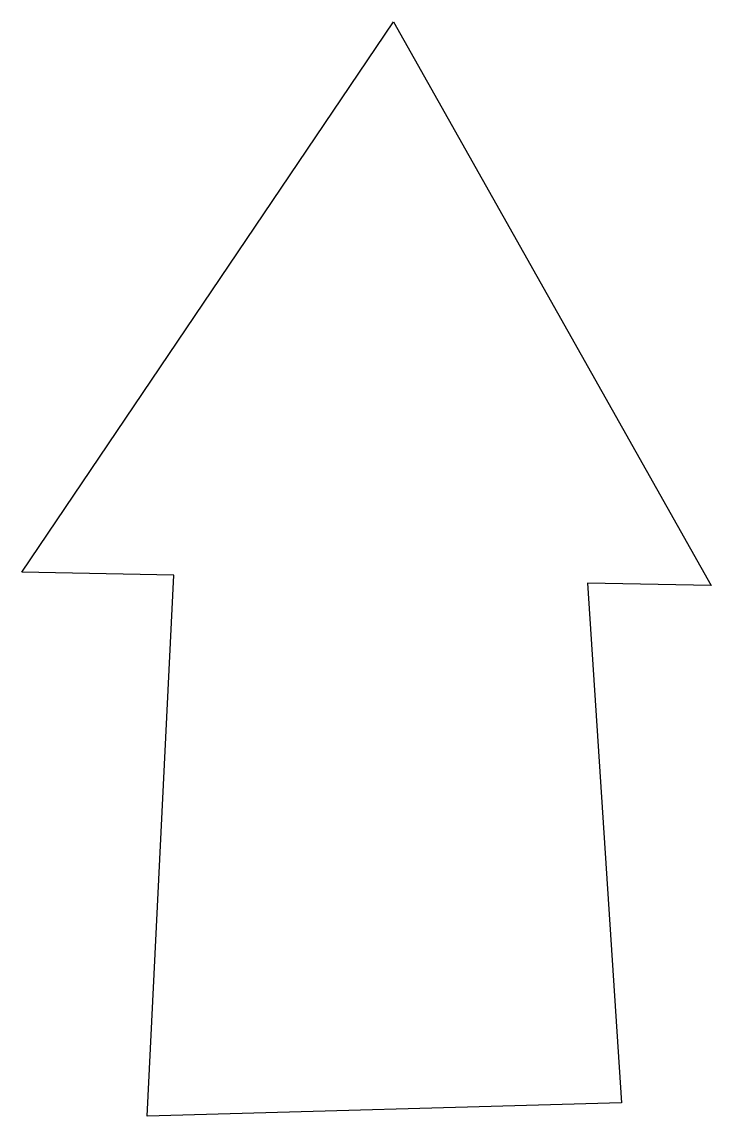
# Model space of a CAD drawing. Header units: centimetres. Extents: x -6.2 to 6.2, y -9.9 to 9.9.
import ezdxf

# ---------------------------------------------------------------- set-up
doc = ezdxf.new("R2010")
doc.units = ezdxf.units.CM
doc.header["$MEASUREMENT"] = 0
doc.layers.add('Camada 1', color=7, linetype='Continuous')

msp = doc.modelspace()

# ---------------------------------------------------------------- linework, layer by layer
at = {"layer": 'Camada 1'}
msp.add_open_spline([(6.20555, -0.29883), (6.20555, -0.29883), (0.48357, 9.85812), (0.48357, 9.85812), (0.48357, 9.85812), (0.48357, 9.85812), (-6.20555, -0.05957), (-6.20555, -0.05957), (-6.20555, -0.05957), (-6.20555, -0.05957), (-3.46759, -0.11265), (-3.46759, -0.11265), (-3.46759, -0.11265), (-3.46759, -0.11265), (-3.9485, -9.85812), (-3.9485, -9.85812), (-3.9485, -9.85812), (-3.9485, -9.85812), (4.59392, -9.61886), (4.59392, -9.61886), (4.59392, -9.61886), (4.59392, -9.61886), (3.97744, -0.25542), (3.97744, -0.25542), (3.97744, -0.25542), (3.97744, -0.25542), (6.20555, -0.29883), (6.20555, -0.29883)], degree=3, knots=[0, 0, 0, 0, 0.125, 0.125, 0.125, 0.125, 0.25, 0.25, 0.25, 0.25, 0.375, 0.375, 0.375, 0.375, 0.5, 0.5, 0.5, 0.5, 0.625, 0.625, 0.625, 0.625, 0.75, 0.75, 0.75, 0.75, 1, 1, 1, 1], dxfattribs=at)

doc.saveas('drawing.dxf')
